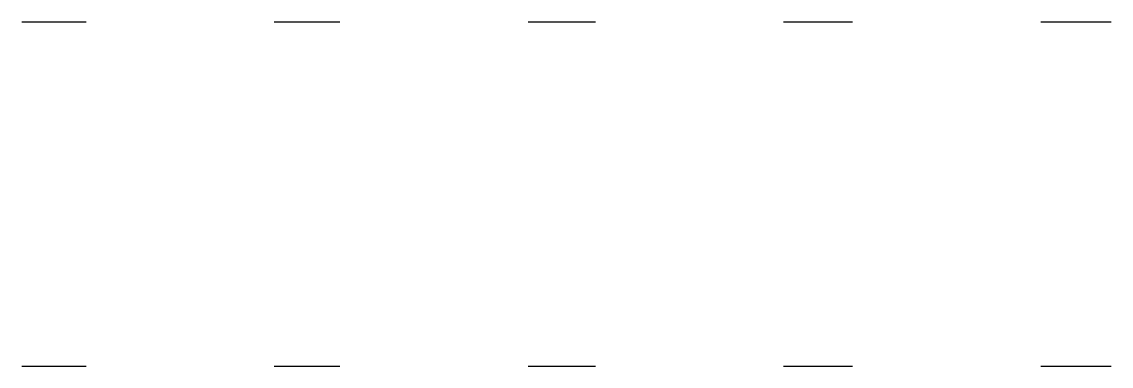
# Model space of a CAD drawing. Extents: x 150 to 845, y -370 to -150.
import ezdxf

# ---------------------------------------------------------------- set-up
doc = ezdxf.new("R2010")
doc.units = 0

msp = doc.modelspace()

# ---------------------------------------------------------------- linework, layer by layer
at = {"layer": 'VISTA_1'}
for p, q in [((150, -150), (191, -150)), ((150, -370), (191, -370))]:
    msp.add_line(p, q, dxfattribs=at)
at = {"layer": 'VISTA_2'}
for p, q in [((311, -150), (353, -150)), ((311, -370), (353, -370))]:
    msp.add_line(p, q, dxfattribs=at)
at = {"layer": 'VISTA_3'}
for p, q in [((473, -150), (516, -150)), ((473, -370), (516, -370))]:
    msp.add_line(p, q, dxfattribs=at)
at = {"layer": 'VISTA_4'}
for p, q in [((636, -150), (680, -150)), ((636, -370), (680, -370))]:
    msp.add_line(p, q, dxfattribs=at)
at = {"layer": 'VISTA_5'}
for p, q in [((800, -150), (845, -150)), ((800, -370), (845, -370))]:
    msp.add_line(p, q, dxfattribs=at)

doc.saveas('drawing.dxf')
